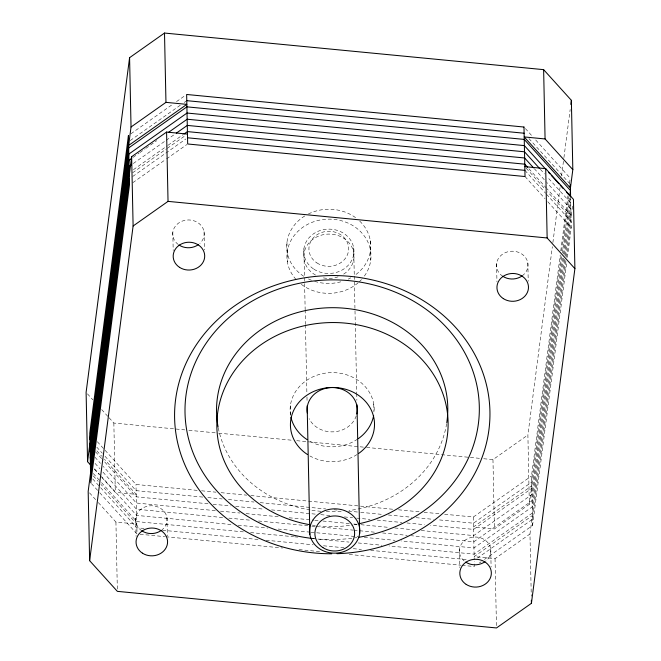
<?xml version="1.0" encoding="UTF-8"?>
<svg xmlns="http://www.w3.org/2000/svg" width="661" height="661" viewBox="0 0 661 661"><rect width="100%" height="100%" fill="white"/><g stroke="black" fill="none" stroke-linecap="round" stroke-linejoin="round"><path stroke-width="0.5" stroke-dasharray="3.31 2.48" d="M529.345 504.302L531.741 485.86L473.532 526.916L494.42 528.932L529.345 504.302L527.891 434.996L552.356 246.677M552.885 242.587L560.197 186.295M561.528 176.057L563.792 158.657M563.924 157.64L570.17 109.536M484.488 559.388L532.568 525.47L531.535 475.961L560.247 254.923M560.776 250.825L567.956 195.565M569.551 183.287L570.079 179.197M561.04 255.997L531.667 482.15L473.458 523.206L437.565 519.744M561.701 250.874L568.749 196.639M561.833 257.063L531.791 488.339L473.582 529.395L430.518 525.239M562.371 252.973L569.542 197.713M562.627 258.137L531.923 494.527L473.714 535.584L420.396 530.436M563.164 254.047L570.336 198.779M563.56 258.187L532.055 500.716L473.846 541.772L411.299 535.732M564.089 254.088L570.732 202.927L547.275 176.974M564.354 259.252L532.179 506.904L473.97 547.961L401.169 540.938M564.882 255.163L570.864 209.116L546.713 182.403M565.147 260.327L532.312 513.093L474.102 554.149L388.999 545.936M565.676 256.237L570.997 215.304L546.845 188.592M529.965 534.005L532.361 515.563L474.152 556.628L495.039 558.644L529.965 534.005L531.27 596.181M572.558 206.133L571.046 217.775L547.581 191.83M565.94 261.401L532.444 519.282L477.606 557.958M566.469 257.303L571.121 221.493L546.283 194.012M532.568 525.47L566.865 261.45M567.394 257.352L571.253 227.681L570.608 196.738M130.961 133.745L173.141 103.992M176.512 101.612L184.948 95.663M130.25 140.529L180.866 104.826M184.237 102.447L185.923 101.257M133.167 157.31L139.074 153.145M139.917 152.551L144.974 148.981M145.817 148.386L156.789 140.653M133.299 163.498L165.349 140.884M166.2 140.289L175.479 133.745M133.423 169.687L167.167 145.883M168.01 145.288L183.196 134.58M132.63 172.761L166.374 148.956M167.225 148.361L185.782 135.274M132.712 176.47L185.857 138.984M132.844 182.659L165.737 159.45M166.589 158.855L186.832 144.577M483.72 458.734L492.966 459.626L527.891 434.996M444.613 514.25L473.326 517.018L531.535 475.961M479.423 562.957L481.109 561.767M109.115 417.793L113.849 423.032L184.741 429.881M188.848 430.278L217.618 433.054M218.642 433.153L292.616 440.292M296.731 440.689L365.566 447.332M366.591 447.431L469.335 457.346M470.368 457.445L479.613 458.337M97.341 441.722L135.976 484.463L197.499 490.396M201.605 490.793L215.957 492.181M221.088 492.676L246.718 495.147M250.816 495.543L359.51 506.037M360.534 506.136L393.345 509.3M398.476 509.796L420.008 511.87M424.106 512.267L440.515 513.853M202.762 497.08L136.108 490.644L105.058 456.305M207.885 497.576L222.236 498.964M228.392 499.551L254.022 502.03M260.178 502.624L325.799 508.953M334.003 509.747L337.077 510.044M348.364 511.135L359.642 512.225M360.666 512.325L383.223 514.498M388.346 514.993L411.935 517.266M416.033 517.662L433.467 519.348M101.769 477.374L115.295 492.346L136.191 494.362L104.446 459.255M208.017 503.765L136.24 496.832L102.43 459.436M213.139 504.26L230.573 505.938M235.696 506.433L264.408 509.21M271.588 509.895L315.677 514.159M320.808 514.646L330.029 515.539M344.389 516.927L352.594 517.72M356.692 518.117L370.02 519.397M377.2 520.091L401.805 522.471M406.936 522.967L424.37 524.644M215.321 510.647L136.364 503.021L103.248 466.385M220.452 511.143L239.926 513.019M246.082 513.614L278.892 516.778M289.146 517.77L313.76 520.149M314.785 520.248L318.883 520.637M322.981 521.033L349.644 523.611M353.742 524.008L356.824 524.305M360.923 524.702L389.635 527.47M394.757 527.965L416.29 530.039M222.625 517.53L136.496 509.21L102.686 471.814M228.78 518.117L251.337 520.298M258.517 520.992L307.737 525.743M311.835 526.139L314.909 526.429M315.933 526.528L352.85 530.097M353.875 530.196L374.382 532.171M382.587 532.964L407.193 535.336M230.962 524.504L136.629 515.398L101.439 476.474M238.142 525.198L267.879 528.065M278.124 529.056L309.918 532.13M310.943 532.229L358.105 536.782M364.261 537.368L395.022 540.343M243.397 531.882L136.761 521.587L100.877 481.902M250.577 532.576L293.641 536.732M294.666 536.831L297.739 537.129M312.091 538.508L349.008 542.078M358.237 542.962L381.818 545.242M98.332 502.591L115.923 522.05L136.81 524.066L100.926 484.373M144.065 528.47L136.885 527.775L100.315 487.322M162.523 530.254L259.93 539.657M266.086 540.244L313.248 544.796M323.502 545.788L344.009 547.771M353.238 548.663L361.443 549.448M370.672 550.34L468.079 559.743M140.091 534.262L164.705 536.641M165.729 536.74L282.619 548.019M299.028 549.605L321.585 551.778M349.264 554.455L461.031 565.238M462.056 565.337L474.358 566.527L474.251 561.371M525.363 128.556L532.262 136.191M535.716 140.008L570.22 178.173M528.94 138.562L569.658 183.593M540.376 169.34L544.515 173.917M534.295 168.662L546.019 181.635M528.899 168.745L546.151 187.823M526.189 168.167L544.821 188.773M524.892 170.356L545.589 193.252M525.024 176.537L545.028 198.672M547.795 201.729L571.253 227.681M87.459 393.849L92.871 399.839M101.67 409.564L108.437 417.05M96.779 447.142L102.298 453.248M96.853 450.852L101.687 456.197M95.523 451.802L101.736 458.676M94.969 457.23L100.489 463.336M95.093 463.419L99.927 468.765M94.531 468.839L100.745 475.713M94.325 469.145L99.059 474.383M93.284 473.507L100.183 481.134M93.333 475.978L98.167 481.324M92.722 478.928L99.621 486.562M91.474 483.596L99.067 491.991M99.753 492.751L137.017 533.964L135.976 484.463M89.532 492.866L95.622 499.6M527.842 262.987L528.222 281.214M496.576 263.59L496.956 281.817M492.966 459.626L494.42 528.932M495.039 558.644L496.452 625.909M490.718 548.795L491.098 567.022M473.326 517.018L474.21 559.305M459.453 549.398L459.833 567.625M370.334 240.687L370.722 260.269M373.754 404.061L373.919 411.985M353.693 247.916L354.271 275.521M354.271 276.158L356.733 392.948M356.742 393.444L356.874 400.26M303.878 248.883L305.151 309.447M305.159 309.778L305.456 324.229M305.456 324.848L306.894 393.518M306.985 397.005L307.092 402.789M286.957 242.306L287.353 261.888M290.386 405.68L290.567 414.587M204.075 231.738L204.456 249.965M172.81 232.341L173.19 250.569M166.944 517.546L167.332 535.774M135.687 518.15L136.067 536.377M113.849 423.032L115.295 492.346M115.923 522.05L117.352 590.339M141.958 530.882A15.773 13.914 -1.2 0 1 139.322 510.722A15.773 13.914 -1.2 0 1 162.317 509.614A15.773 13.914 -1.2 0 1 161.937 529.915M178.28 244.52A15.773 13.914 -1.2 0 1 176.669 224.69A15.773 13.914 -1.2 0 1 199.184 223.6A15.773 13.914 -1.2 0 1 199.812 243.479M357.386 524.066A115.642 102.009 -1.2 0 1 351.454 525.107M349.479 525.396A115.642 102.009 -1.2 0 1 319.296 525.974M315.322 525.536A115.642 102.009 -1.2 0 1 312.339 525.115M464.154 560.958A15.773 13.914 -1.2 0 1 464.022 541.078A15.773 13.914 -1.2 0 1 486.562 541.293A15.773 13.914 -1.2 0 1 485.711 561.164M502.856 276.323A15.773 13.914 -1.2 0 1 500.443 255.931A15.773 13.914 -1.2 0 1 523.686 255.485A15.773 13.914 -1.2 0 1 522.05 275.951M359.724 221.113A42.056 37.099 -1.2 0 1 354.891 275.265M350.801 277.818A42.056 37.099 -1.2 0 1 348.173 279.14M340.779 281.826A42.056 37.099 -1.2 0 1 314.223 281.222M311.463 280.239A42.056 37.099 -1.2 0 1 307.886 278.653M303.696 276.257A42.056 37.099 -1.2 0 1 304.994 215.833M308.414 213.957A42.056 37.099 -1.2 0 1 356.114 218.047M296.021 279.463A42.056 37.099 -1.2 0 1 300.02 229.45A42.056 37.099 -1.2 0 1 356.833 228.342A42.056 37.099 -1.2 0 1 362.732 278.174M361.509 279.562A42.056 37.099 -1.2 0 1 358.824 282.206M358.105 282.834A42.056 37.099 -1.2 0 1 300.813 283.949M356.246 415.918A25.126 22.168 -1.2 0 1 333.673 431.831A25.126 22.168 -1.2 0 1 309.108 418.644M315.528 275.042A25.126 22.168 -1.2 0 1 309.728 242.05A25.126 22.168 -1.2 0 1 347.603 241.315A25.126 22.168 -1.2 0 1 343.059 274.513M338.085 276.843A25.126 22.168 -1.2 0 1 321.486 277.438M357.039 454.553A42.056 37.099 -1.2 0 1 309.902 455.966M357.527 439.177A42.056 37.099 -1.2 0 1 308.745 440.639M290.567 415.364A42.056 37.099 -1.2 0 1 330.36 372.655A42.056 37.099 -1.2 0 1 374.126 411.82M356.866 537.591A147.18 129.837 -1.2 0 1 354.825 537.897M351.817 538.294A147.18 129.837 -1.2 0 1 317.387 538.963M314.372 538.682A147.18 129.837 -1.2 0 1 312.322 538.459M446.613 423.718A115.642 102.009 -1.2 0 1 349.165 510.54M341.183 511.374A115.642 102.009 -1.2 0 1 325.989 511.614M320.973 511.3A115.642 102.009 -1.2 0 1 311.034 510.11M310.042 509.945A115.642 102.009 -1.2 0 1 218.32 428.154M313.884 269.167A25.126 22.168 -1.2 0 0 353.8 253.7A25.126 22.168 -1.2 0 0 318.842 231.003A25.126 22.168 -1.2 0 0 313.884 269.167M316.958 262.954A19.871 17.525 -1.2 0 0 348.529 250.717A19.871 17.525 -1.2 0 0 320.882 232.771A19.871 17.525 -1.2 0 0 316.958 262.954"/><path stroke-width="0.99" d="M572.823 169.637L545.077 138.95L524.19 136.934L570.426 188.071L572.823 169.637L571.368 100.323L543.631 69.645L164.506 33.05L129.581 57.681L86.104 392.353L87.558 461.659L90.945 465.402M89.879 439.507L128.556 141.718M87.558 461.659L89.954 443.225M131.035 126.995L128.639 145.437L186.848 104.372L165.961 102.356L131.035 126.995L129.581 57.681M90.003 445.696L128.688 147.907L186.898 106.851L524.239 139.413L570.476 190.55L570.079 193.615M90.136 451.884L128.821 154.096L187.03 113.039L524.371 145.602L545.763 169.257M90.268 458.073L128.945 160.284L131.481 158.5M90.392 464.262L129.077 166.473L131.605 164.688M90.524 470.45L129.209 172.661M90.574 472.929L88.177 491.363L89.632 560.677L117.369 591.355L496.494 627.95L531.419 603.319L574.896 268.647L573.442 199.341L545.705 168.654L524.809 166.638M129.259 175.14L131.655 156.698L166.58 132.068L187.468 134.084M90.656 476.639L129.333 178.85M89.632 560.677L133.109 226.004L131.655 156.698M570.831 104.421L571.368 100.323M570.079 186.41L570.344 184.361L570.608 196.738L566.469 192.161M168.596 132.316L187.154 119.228L524.504 151.79L539.682 168.58M176.322 133.15L187.286 125.416L524.636 157.979L533.601 167.894M184.039 133.985L187.418 131.605L524.76 164.168L527.519 167.216M133.109 226.004L168.034 201.374L547.151 237.968L574.896 268.647M186.766 100.662L524.115 133.225M187.542 137.794L524.892 170.356M548.523 172.314L549.902 173.843M551.282 175.363L558.875 183.758M560.255 185.287L563.015 188.344M543.631 69.645L545.077 138.95M545.705 168.654L547.151 237.968M531.353 600.254L531.419 603.319M356.981 404.805L359.658 533.41A25.126 22.168 -1.2 0 1 319.742 548.878A25.126 22.168 -1.2 0 1 324.7 510.713A25.126 22.168 -1.2 0 1 359.658 533.41M307.167 405.771L309.852 534.377M164.506 33.05L165.961 102.356M166.58 132.068L168.034 201.374M311.298 538.335A147.18 129.837 -1.2 0 1 207.273 341.597A147.18 129.837 -1.2 0 1 453.793 336.044A147.18 129.837 -1.2 0 1 358.906 537.269M198.283 244.702A15.773 13.914 -1.2 0 1 179.09 245.074M307.431 454.487A42.056 37.099 -1.2 0 1 300.995 400.112A42.056 37.099 -1.2 0 1 362.996 398.905A42.056 37.099 -1.2 0 1 358.626 453.487M309.356 524.627A115.642 102.009 -1.2 0 1 235.713 369.144A115.642 102.009 -1.2 0 1 427.056 365.434A115.642 102.009 -1.2 0 1 359.361 523.661M484.926 561.759A15.773 13.914 -1.2 0 1 465.732 562.131M522.05 275.951A15.773 13.914 -1.2 0 1 502.856 276.323M161.16 530.51A15.773 13.914 -1.2 0 1 141.958 530.882M307.307 413.084A25.126 22.168 -1.2 0 1 332.83 387.553A25.126 22.168 -1.2 0 1 356.775 414.026M331.789 553.778A157.698 139.107 -1.2 0 1 195.078 346.703A157.698 139.107 -1.2 0 1 467.31 342.208A157.698 139.107 -1.2 0 1 336.978 553.695M373.63 415.653A42.056 37.099 -1.2 0 1 358.312 438.64M307.125 439.631A42.056 37.099 -1.2 0 1 290.947 417.265M218.13 427.18A115.642 102.009 -1.2 0 1 330.227 307.72A115.642 102.009 -1.2 0 1 446.77 422.743M128.432 135.53L89.747 433.319L90.78 482.827L129.465 185.039L128.432 135.53M523.983 127.036L186.642 94.473L187.674 143.982L525.024 176.537L523.983 127.036M322.923 547.614A19.871 17.525 -1.2 0 0 354.494 535.385A19.871 17.525 -1.2 0 0 326.84 517.439A19.871 17.525 -1.2 0 0 322.923 547.614M142.429 553.158A15.773 13.914 -1.2 0 0 167.481 543.449A15.773 13.914 -1.2 0 0 145.536 529.205A15.773 13.914 -1.2 0 0 142.429 553.158M466.195 584.407A15.773 13.914 -1.2 0 0 491.247 574.698A15.773 13.914 -1.2 0 0 469.31 560.454A15.773 13.914 -1.2 0 0 466.195 584.407M179.552 267.358A15.773 13.914 -1.2 0 0 204.604 257.65A15.773 13.914 -1.2 0 0 182.667 243.405A15.773 13.914 -1.2 0 0 179.552 267.358M503.318 298.607A15.773 13.914 -1.2 0 0 528.379 288.898A15.773 13.914 -1.2 0 0 506.433 274.654A15.773 13.914 -1.2 0 0 503.318 298.607"/></g></svg>
